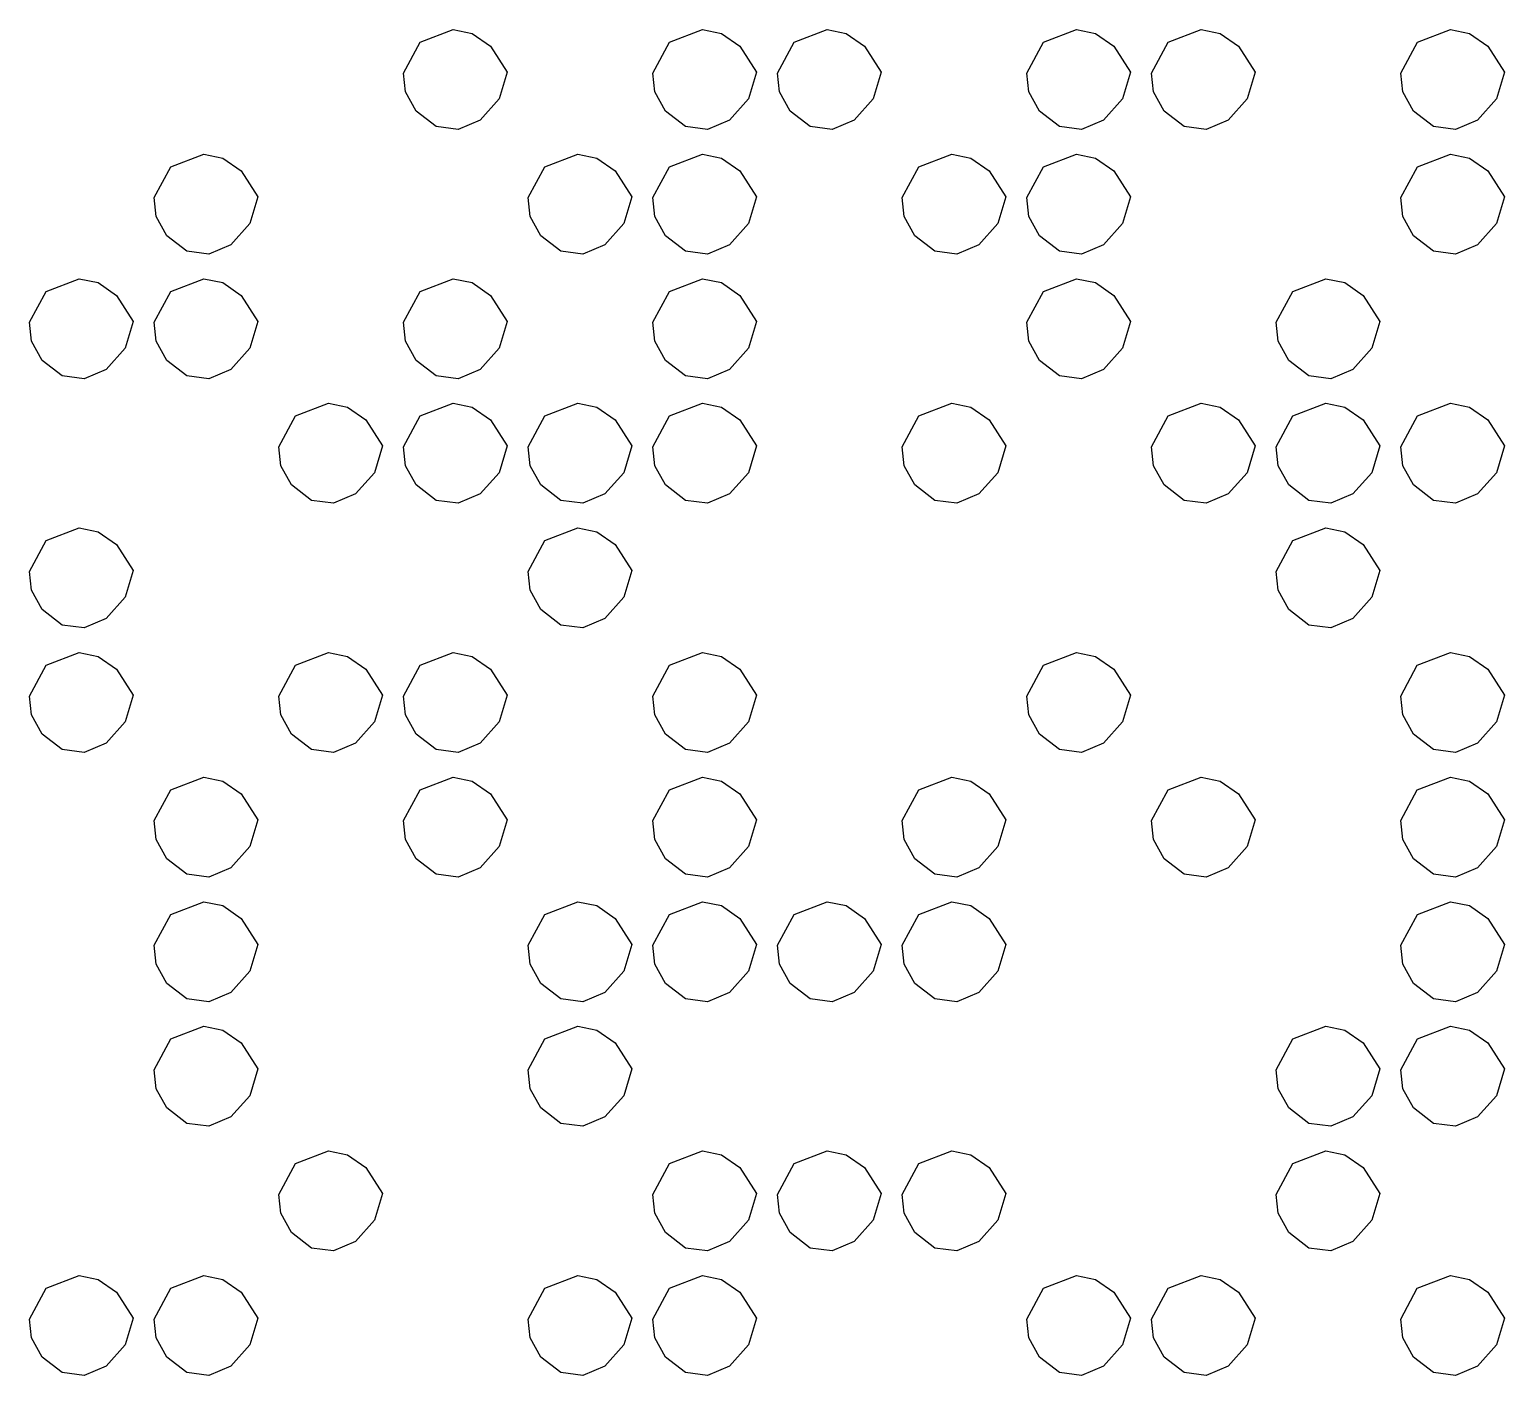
# Model space of a CAD drawing. Extents: x -13.9 to 69.6, y -29.8 to 53.7.
# Drawn here: x 11 to 37.71, y 29.25 to 53.64 of the extents above; entities that cross this region are included whole.
import ezdxf

# ---------------------------------------------------------------- set-up
doc = ezdxf.new("R2010")
doc.units = 0

msp = doc.modelspace()

# ---------------------------------------------------------------- linework, layer by layer
at = {"layer": 'Image'}
for p, q in [((18.072355, 53.413963), (18.67358, 53.643243)), ((18.67358, 53.643243), (19.015762, 53.571256)), ((19.015762, 53.571256), (19.34754, 53.34146)), ((22.587905, 53.413963), (23.18913, 53.643243)), ((23.18913, 53.643243), (23.531312, 53.571256)), ((23.531312, 53.571256), (23.86309, 53.34146)), ((24.845685, 53.413963), (25.44691, 53.643243)), ((25.44691, 53.643243), (25.789092, 53.571256)), ((25.789092, 53.571256), (26.12087, 53.34146)), ((29.361235, 53.413963), (29.96246, 53.643243)), ((29.96246, 53.643243), (30.304642, 53.571256)), ((30.304642, 53.571256), (30.63642, 53.34146)), ((31.619015, 53.413963), (32.22024, 53.643243)), ((32.22024, 53.643243), (32.562422, 53.571256)), ((32.562422, 53.571256), (32.8942, 53.34146)), ((36.134565, 53.413963), (36.73579, 53.643243)), ((36.73579, 53.643243), (37.077972, 53.571256)), ((37.077972, 53.571256), (37.40975, 53.34146)), ((17.772565, 52.853962), (18.072355, 53.413963)), ((19.34754, 53.34146), (19.650852, 52.869718)), ((22.288115, 52.853962), (22.587905, 53.413963)), ((23.86309, 53.34146), (24.166402, 52.869718)), ((24.545895, 52.853962), (24.845685, 53.413963)), ((26.12087, 53.34146), (26.424182, 52.869718)), ((29.061445, 52.853962), (29.361235, 53.413963)), ((30.63642, 53.34146), (30.939732, 52.869718)), ((31.319225, 52.853962), (31.619015, 53.413963)), ((32.8942, 53.34146), (33.197512, 52.869718)), ((35.834775, 52.853962), (36.134565, 53.413963)), ((37.40975, 53.34146), (37.713062, 52.869718)), ((17.807177, 52.512547), (17.772565, 52.853962)), ((19.650852, 52.869718), (19.507074, 52.385646)), ((22.322727, 52.512547), (22.288115, 52.853962)), ((24.166402, 52.869718), (24.022624, 52.385646)), ((24.580507, 52.512547), (24.545895, 52.853962)), ((26.424182, 52.869718), (26.280404, 52.385646)), ((29.096057, 52.512547), (29.061445, 52.853962)), ((30.939732, 52.869718), (30.795954, 52.385646)), ((31.353837, 52.512547), (31.319225, 52.853962)), ((33.197512, 52.869718), (33.053734, 52.385646)), ((35.869387, 52.512547), (35.834775, 52.853962)), ((37.713062, 52.869718), (37.569284, 52.385646)), ((18.00291, 52.16358), (17.807177, 52.512547)), ((19.507074, 52.385646), (19.159908, 52.000527)), ((22.51846, 52.16358), (22.322727, 52.512547)), ((24.022624, 52.385646), (23.675458, 52.000527)), ((24.77624, 52.16358), (24.580507, 52.512547)), ((26.280404, 52.385646), (25.933238, 52.000527)), ((29.29179, 52.16358), (29.096057, 52.512547)), ((30.795954, 52.385646), (30.448788, 52.000527)), ((31.54957, 52.16358), (31.353837, 52.512547)), ((33.053734, 52.385646), (32.706568, 52.000527)), ((36.06512, 52.16358), (35.869387, 52.512547)), ((37.569284, 52.385646), (37.222118, 52.000527)), ((18.002914, 52.163577), (18.00291, 52.16358)), ((18.365116, 51.883187), (18.002914, 52.163577)), ((22.518464, 52.163577), (22.51846, 52.16358)), ((22.880666, 51.883187), (22.518464, 52.163577)), ((24.776244, 52.163577), (24.77624, 52.16358)), ((25.138446, 51.883187), (24.776244, 52.163577)), ((29.291794, 52.163577), (29.29179, 52.16358)), ((29.653996, 51.883187), (29.291794, 52.163577)), ((31.549574, 52.163577), (31.54957, 52.16358)), ((31.911776, 51.883187), (31.549574, 52.163577)), ((36.065124, 52.163577), (36.06512, 52.16358)), ((36.427326, 51.883187), (36.065124, 52.163577)), ((18.765018, 51.830938), (18.365116, 51.883187)), ((19.159908, 52.000527), (18.765018, 51.830938)), ((23.280568, 51.830938), (22.880666, 51.883187)), ((23.675458, 52.000527), (23.280568, 51.830938)), ((25.538348, 51.830938), (25.138446, 51.883187)), ((25.933238, 52.000527), (25.538348, 51.830938)), ((30.053898, 51.830938), (29.653996, 51.883187)), ((30.448788, 52.000527), (30.053898, 51.830938)), ((32.311678, 51.830938), (31.911776, 51.883187)), ((32.706568, 52.000527), (32.311678, 51.830938)), ((36.827228, 51.830938), (36.427326, 51.883187)), ((37.222118, 52.000527), (36.827228, 51.830938)), ((13.556725, 51.156183), (14.15795, 51.385463)), ((14.15795, 51.385463), (14.500132, 51.313476)), ((14.500132, 51.313476), (14.83191, 51.08368)), ((20.330055, 51.156183), (20.93128, 51.385463)), ((20.93128, 51.385463), (21.273462, 51.313476)), ((21.273462, 51.313476), (21.60524, 51.08368)), ((22.587835, 51.156183), (23.18906, 51.385463)), ((23.18906, 51.385463), (23.531242, 51.313476)), ((23.531242, 51.313476), (23.86302, 51.08368)), ((27.103385, 51.156183), (27.70461, 51.385463)), ((27.70461, 51.385463), (28.046792, 51.313476)), ((28.046792, 51.313476), (28.37857, 51.08368)), ((29.361165, 51.156183), (29.96239, 51.385463)), ((29.96239, 51.385463), (30.304572, 51.313476)), ((30.304572, 51.313476), (30.63635, 51.08368)), ((36.134495, 51.156183), (36.73572, 51.385463)), ((36.73572, 51.385463), (37.077902, 51.313476)), ((37.077902, 51.313476), (37.40968, 51.08368)), ((13.256935, 50.596182), (13.556725, 51.156183)), ((14.83191, 51.08368), (15.135222, 50.611938)), ((20.030265, 50.596182), (20.330055, 51.156183)), ((21.60524, 51.08368), (21.908552, 50.611938)), ((22.288045, 50.596182), (22.587835, 51.156183)), ((23.86302, 51.08368), (24.166332, 50.611938)), ((26.803595, 50.596182), (27.103385, 51.156183)), ((28.37857, 51.08368), (28.681882, 50.611938)), ((29.061375, 50.596182), (29.361165, 51.156183)), ((30.63635, 51.08368), (30.939662, 50.611938)), ((35.834705, 50.596182), (36.134495, 51.156183)), ((37.40968, 51.08368), (37.712992, 50.611938)), ((13.291547, 50.254767), (13.256935, 50.596182)), ((15.135222, 50.611938), (14.991444, 50.127866)), ((20.064877, 50.254767), (20.030265, 50.596182)), ((21.908552, 50.611938), (21.764774, 50.127866)), ((22.322657, 50.254767), (22.288045, 50.596182)), ((24.166332, 50.611938), (24.022554, 50.127866)), ((26.838207, 50.254767), (26.803595, 50.596182)), ((28.681882, 50.611938), (28.538104, 50.127866)), ((29.095987, 50.254767), (29.061375, 50.596182)), ((30.939662, 50.611938), (30.795884, 50.127866)), ((35.869317, 50.254767), (35.834705, 50.596182)), ((37.712992, 50.611938), (37.569214, 50.127866)), ((13.48728, 49.9058), (13.291547, 50.254767)), ((20.26061, 49.9058), (20.064877, 50.254767)), ((22.51839, 49.9058), (22.322657, 50.254767)), ((27.03394, 49.9058), (26.838207, 50.254767)), ((29.29172, 49.9058), (29.095987, 50.254767)), ((36.06505, 49.9058), (35.869317, 50.254767)), ((14.991444, 50.127866), (14.644278, 49.742747)), ((21.764774, 50.127866), (21.417608, 49.742747)), ((24.022554, 50.127866), (23.675388, 49.742747)), ((28.538104, 50.127866), (28.190938, 49.742747)), ((30.795884, 50.127866), (30.448718, 49.742747)), ((37.569214, 50.127866), (37.222048, 49.742747)), ((13.487284, 49.905797), (13.48728, 49.9058)), ((13.849486, 49.625407), (13.487284, 49.905797)), ((14.644278, 49.742747), (14.249388, 49.573158)), ((20.260614, 49.905797), (20.26061, 49.9058)), ((20.622816, 49.625407), (20.260614, 49.905797)), ((21.417608, 49.742747), (21.022718, 49.573158)), ((22.518394, 49.905797), (22.51839, 49.9058)), ((22.880596, 49.625407), (22.518394, 49.905797)), ((23.675388, 49.742747), (23.280498, 49.573158)), ((27.033944, 49.905797), (27.03394, 49.9058)), ((27.396146, 49.625407), (27.033944, 49.905797)), ((28.190938, 49.742747), (27.796048, 49.573158)), ((29.291724, 49.905797), (29.29172, 49.9058)), ((29.653926, 49.625407), (29.291724, 49.905797)), ((30.448718, 49.742747), (30.053828, 49.573158)), ((36.065054, 49.905797), (36.06505, 49.9058)), ((36.427256, 49.625407), (36.065054, 49.905797)), ((37.222048, 49.742747), (36.827158, 49.573158)), ((14.249388, 49.573158), (13.849486, 49.625407)), ((21.022718, 49.573158), (20.622816, 49.625407)), ((23.280498, 49.573158), (22.880596, 49.625407)), ((27.796048, 49.573158), (27.396146, 49.625407)), ((30.053828, 49.573158), (29.653926, 49.625407)), ((36.827158, 49.573158), (36.427256, 49.625407)), ((10.999125, 48.338402), (11.298915, 48.898403)), ((11.298915, 48.898403), (11.90014, 49.127683)), ((11.90014, 49.127683), (12.242322, 49.055696)), ((12.242322, 49.055696), (12.5741, 48.8259)), ((13.256905, 48.338402), (13.556695, 48.898403)), ((13.556695, 48.898403), (14.15792, 49.127683)), ((14.15792, 49.127683), (14.500102, 49.055696)), ((14.500102, 49.055696), (14.83188, 48.8259)), ((17.772455, 48.338402), (18.072245, 48.898403)), ((18.072245, 48.898403), (18.67347, 49.127683)), ((18.67347, 49.127683), (19.015652, 49.055696)), ((19.015652, 49.055696), (19.34743, 48.8259)), ((22.288005, 48.338402), (22.587795, 48.898403)), ((22.587795, 48.898403), (23.18902, 49.127683)), ((23.18902, 49.127683), (23.531202, 49.055696)), ((23.531202, 49.055696), (23.86298, 48.8259)), ((29.061335, 48.338402), (29.361125, 48.898403)), ((29.361125, 48.898403), (29.96235, 49.127683)), ((29.96235, 49.127683), (30.304532, 49.055696)), ((30.304532, 49.055696), (30.63631, 48.8259)), ((33.576885, 48.338402), (33.876675, 48.898403)), ((33.876675, 48.898403), (34.4779, 49.127683)), ((34.4779, 49.127683), (34.820082, 49.055696)), ((34.820082, 49.055696), (35.15186, 48.8259)), ((12.5741, 48.8259), (12.877412, 48.354158)), ((14.83188, 48.8259), (15.135192, 48.354158)), ((19.34743, 48.8259), (19.650742, 48.354158)), ((23.86298, 48.8259), (24.166292, 48.354158)), ((30.63631, 48.8259), (30.939622, 48.354158)), ((35.15186, 48.8259), (35.455172, 48.354158)), ((12.877412, 48.354158), (12.733634, 47.870086)), ((15.135192, 48.354158), (14.991414, 47.870086)), ((19.650742, 48.354158), (19.506964, 47.870086)), ((24.166292, 48.354158), (24.022514, 47.870086)), ((30.939622, 48.354158), (30.795844, 47.870086)), ((35.455172, 48.354158), (35.311394, 47.870086)), ((11.033737, 47.996987), (10.999125, 48.338402)), ((13.291517, 47.996987), (13.256905, 48.338402)), ((17.807067, 47.996987), (17.772455, 48.338402)), ((22.322617, 47.996987), (22.288005, 48.338402)), ((29.095947, 47.996987), (29.061335, 48.338402)), ((33.611497, 47.996987), (33.576885, 48.338402)), ((11.22947, 47.64802), (11.033737, 47.996987)), ((12.733634, 47.870086), (12.386468, 47.484967)), ((13.48725, 47.64802), (13.291517, 47.996987)), ((14.991414, 47.870086), (14.644248, 47.484967)), ((18.0028, 47.64802), (17.807067, 47.996987)), ((19.506964, 47.870086), (19.159798, 47.484967)), ((22.51835, 47.64802), (22.322617, 47.996987)), ((24.022514, 47.870086), (23.675348, 47.484967)), ((29.29168, 47.64802), (29.095947, 47.996987)), ((30.795844, 47.870086), (30.448678, 47.484967)), ((33.80723, 47.64802), (33.611497, 47.996987)), ((35.311394, 47.870086), (34.964228, 47.484967)), ((11.229474, 47.648017), (11.22947, 47.64802)), ((11.591676, 47.367627), (11.229474, 47.648017)), ((13.487254, 47.648017), (13.48725, 47.64802)), ((13.849456, 47.367627), (13.487254, 47.648017)), ((18.002804, 47.648017), (18.0028, 47.64802)), ((18.365006, 47.367627), (18.002804, 47.648017)), ((22.518354, 47.648017), (22.51835, 47.64802)), ((22.880556, 47.367627), (22.518354, 47.648017)), ((29.291684, 47.648017), (29.29168, 47.64802)), ((29.653886, 47.367627), (29.291684, 47.648017)), ((33.807234, 47.648017), (33.80723, 47.64802)), ((34.169436, 47.367627), (33.807234, 47.648017)), ((11.991578, 47.315378), (11.591676, 47.367627)), ((12.386468, 47.484967), (11.991578, 47.315378)), ((14.249358, 47.315378), (13.849456, 47.367627)), ((14.644248, 47.484967), (14.249358, 47.315378)), ((18.764908, 47.315378), (18.365006, 47.367627)), ((19.159798, 47.484967), (18.764908, 47.315378)), ((23.280458, 47.315378), (22.880556, 47.367627)), ((23.675348, 47.484967), (23.280458, 47.315378)), ((30.053788, 47.315378), (29.653886, 47.367627)), ((30.448678, 47.484967), (30.053788, 47.315378)), ((34.569338, 47.315378), (34.169436, 47.367627)), ((34.964228, 47.484967), (34.569338, 47.315378)), ((15.814405, 46.640623), (16.41563, 46.869903)), ((16.41563, 46.869903), (16.757812, 46.797916)), ((16.757812, 46.797916), (17.08959, 46.56812)), ((18.072185, 46.640623), (18.67341, 46.869903)), ((18.67341, 46.869903), (19.015592, 46.797916)), ((19.015592, 46.797916), (19.34737, 46.56812)), ((20.329965, 46.640623), (20.93119, 46.869903)), ((20.93119, 46.869903), (21.273372, 46.797916)), ((21.273372, 46.797916), (21.60515, 46.56812)), ((22.587745, 46.640623), (23.18897, 46.869903)), ((23.18897, 46.869903), (23.531152, 46.797916)), ((23.531152, 46.797916), (23.86293, 46.56812)), ((27.103295, 46.640623), (27.70452, 46.869903)), ((27.70452, 46.869903), (28.046702, 46.797916)), ((28.046702, 46.797916), (28.37848, 46.56812)), ((31.618845, 46.640623), (32.22007, 46.869903)), ((32.22007, 46.869903), (32.562252, 46.797916)), ((32.562252, 46.797916), (32.89403, 46.56812)), ((33.876625, 46.640623), (34.47785, 46.869903)), ((34.47785, 46.869903), (34.820032, 46.797916)), ((34.820032, 46.797916), (35.15181, 46.56812)), ((36.134405, 46.640623), (36.73563, 46.869903)), ((36.73563, 46.869903), (37.077812, 46.797916)), ((37.077812, 46.797916), (37.40959, 46.56812)), ((15.514615, 46.080622), (15.814405, 46.640623)), ((17.08959, 46.56812), (17.392902, 46.096378)), ((17.772395, 46.080622), (18.072185, 46.640623)), ((19.34737, 46.56812), (19.650682, 46.096378)), ((20.030175, 46.080622), (20.329965, 46.640623)), ((21.60515, 46.56812), (21.908462, 46.096378)), ((22.287955, 46.080622), (22.587745, 46.640623)), ((23.86293, 46.56812), (24.166242, 46.096378)), ((26.803505, 46.080622), (27.103295, 46.640623)), ((28.37848, 46.56812), (28.681792, 46.096378)), ((31.319055, 46.080622), (31.618845, 46.640623)), ((32.89403, 46.56812), (33.197342, 46.096378)), ((33.576835, 46.080622), (33.876625, 46.640623)), ((35.15181, 46.56812), (35.455122, 46.096378)), ((35.834615, 46.080622), (36.134405, 46.640623)), ((37.40959, 46.56812), (37.712902, 46.096378)), ((15.549227, 45.739207), (15.514615, 46.080622)), ((17.392902, 46.096378), (17.249124, 45.612306)), ((17.807007, 45.739207), (17.772395, 46.080622)), ((19.650682, 46.096378), (19.506904, 45.612306)), ((20.064787, 45.739207), (20.030175, 46.080622)), ((21.908462, 46.096378), (21.764684, 45.612306)), ((22.322567, 45.739207), (22.287955, 46.080622)), ((24.166242, 46.096378), (24.022464, 45.612306)), ((26.838117, 45.739207), (26.803505, 46.080622)), ((28.681792, 46.096378), (28.538014, 45.612306)), ((31.353667, 45.739207), (31.319055, 46.080622)), ((33.197342, 46.096378), (33.053564, 45.612306)), ((33.611447, 45.739207), (33.576835, 46.080622)), ((35.455122, 46.096378), (35.311344, 45.612306)), ((35.869227, 45.739207), (35.834615, 46.080622)), ((37.712902, 46.096378), (37.569124, 45.612306)), ((15.74496, 45.39024), (15.549227, 45.739207)), ((18.00274, 45.39024), (17.807007, 45.739207)), ((20.26052, 45.39024), (20.064787, 45.739207)), ((22.5183, 45.39024), (22.322567, 45.739207)), ((27.03385, 45.39024), (26.838117, 45.739207)), ((31.5494, 45.39024), (31.353667, 45.739207)), ((33.80718, 45.39024), (33.611447, 45.739207)), ((36.06496, 45.39024), (35.869227, 45.739207)), ((17.249124, 45.612306), (16.901958, 45.227187)), ((19.506904, 45.612306), (19.159738, 45.227187)), ((21.764684, 45.612306), (21.417518, 45.227187)), ((24.022464, 45.612306), (23.675298, 45.227187)), ((28.538014, 45.612306), (28.190848, 45.227187)), ((33.053564, 45.612306), (32.706398, 45.227187)), ((35.311344, 45.612306), (34.964178, 45.227187)), ((37.569124, 45.612306), (37.221958, 45.227187)), ((15.744964, 45.390237), (15.74496, 45.39024)), ((16.107166, 45.109847), (15.744964, 45.390237)), ((16.901958, 45.227187), (16.507068, 45.057598)), ((18.002744, 45.390237), (18.00274, 45.39024)), ((18.364946, 45.109847), (18.002744, 45.390237)), ((19.159738, 45.227187), (18.764848, 45.057598)), ((20.260524, 45.390237), (20.26052, 45.39024)), ((20.622726, 45.109847), (20.260524, 45.390237)), ((21.417518, 45.227187), (21.022628, 45.057598)), ((22.518304, 45.390237), (22.5183, 45.39024)), ((22.880506, 45.109847), (22.518304, 45.390237)), ((23.675298, 45.227187), (23.280408, 45.057598)), ((27.033854, 45.390237), (27.03385, 45.39024)), ((27.396056, 45.109847), (27.033854, 45.390237)), ((28.190848, 45.227187), (27.795958, 45.057598)), ((31.549404, 45.390237), (31.5494, 45.39024)), ((31.911606, 45.109847), (31.549404, 45.390237)), ((32.706398, 45.227187), (32.311508, 45.057598)), ((33.807184, 45.390237), (33.80718, 45.39024)), ((34.169386, 45.109847), (33.807184, 45.390237)), ((34.964178, 45.227187), (34.569288, 45.057598)), ((36.064964, 45.390237), (36.06496, 45.39024)), ((36.427166, 45.109847), (36.064964, 45.390237)), ((37.221958, 45.227187), (36.827068, 45.057598)), ((16.507068, 45.057598), (16.107166, 45.109847)), ((18.764848, 45.057598), (18.364946, 45.109847)), ((21.022628, 45.057598), (20.622726, 45.109847)), ((23.280408, 45.057598), (22.880506, 45.109847)), ((27.795958, 45.057598), (27.396056, 45.109847)), ((32.311508, 45.057598), (31.911606, 45.109847)), ((34.569288, 45.057598), (34.169386, 45.109847)), ((36.827068, 45.057598), (36.427166, 45.109847)), ((10.999055, 43.822842), (11.298845, 44.382843)), ((11.298845, 44.382843), (11.90007, 44.612123)), ((11.90007, 44.612123), (12.242252, 44.540136)), ((12.242252, 44.540136), (12.57403, 44.31034)), ((20.030155, 43.822842), (20.329945, 44.382843)), ((20.329945, 44.382843), (20.93117, 44.612123)), ((20.93117, 44.612123), (21.273352, 44.540136)), ((21.273352, 44.540136), (21.60513, 44.31034)), ((33.576855, 43.822842), (33.876645, 44.382843)), ((33.876645, 44.382843), (34.47787, 44.612123)), ((34.47787, 44.612123), (34.820052, 44.540136)), ((34.820052, 44.540136), (35.15183, 44.31034)), ((12.57403, 44.31034), (12.877342, 43.838598)), ((21.60513, 44.31034), (21.908442, 43.838598)), ((35.15183, 44.31034), (35.455142, 43.838598)), ((11.033667, 43.481427), (10.999055, 43.822842)), ((12.877342, 43.838598), (12.733564, 43.354526)), ((20.064767, 43.481427), (20.030155, 43.822842)), ((21.908442, 43.838598), (21.764664, 43.354526)), ((33.611467, 43.481427), (33.576855, 43.822842)), ((35.455142, 43.838598), (35.311364, 43.354526)), ((11.2294, 43.13246), (11.033667, 43.481427)), ((12.733564, 43.354526), (12.386398, 42.969407)), ((20.2605, 43.13246), (20.064767, 43.481427)), ((21.764664, 43.354526), (21.417498, 42.969407)), ((33.8072, 43.13246), (33.611467, 43.481427)), ((35.311364, 43.354526), (34.964198, 42.969407)), ((11.229404, 43.132457), (11.2294, 43.13246)), ((11.591606, 42.852067), (11.229404, 43.132457)), ((20.260504, 43.132457), (20.2605, 43.13246)), ((20.622706, 42.852067), (20.260504, 43.132457)), ((33.807204, 43.132457), (33.8072, 43.13246)), ((34.169406, 42.852067), (33.807204, 43.132457)), ((11.991508, 42.799819), (11.591606, 42.852067)), ((12.386398, 42.969407), (11.991508, 42.799819)), ((21.022608, 42.799819), (20.622706, 42.852067)), ((21.417498, 42.969407), (21.022608, 42.799819)), ((34.569308, 42.799819), (34.169406, 42.852067)), ((34.964198, 42.969407), (34.569308, 42.799819)), ((11.298815, 42.125063), (11.90004, 42.354343)), ((11.90004, 42.354343), (12.242222, 42.282356)), ((12.242222, 42.282356), (12.574, 42.05256)), ((15.814365, 42.125063), (16.41559, 42.354343)), ((16.41559, 42.354343), (16.757772, 42.282356)), ((16.757772, 42.282356), (17.08955, 42.05256)), ((18.072145, 42.125063), (18.67337, 42.354343)), ((18.67337, 42.354343), (19.015552, 42.282356)), ((19.015552, 42.282356), (19.34733, 42.05256)), ((22.587695, 42.125063), (23.18892, 42.354343)), ((23.18892, 42.354343), (23.531102, 42.282356)), ((23.531102, 42.282356), (23.86288, 42.05256)), ((29.361025, 42.125063), (29.96225, 42.354343)), ((29.96225, 42.354343), (30.304432, 42.282356)), ((30.304432, 42.282356), (30.63621, 42.05256)), ((36.134355, 42.125063), (36.73558, 42.354343)), ((36.73558, 42.354343), (37.077762, 42.282356)), ((37.077762, 42.282356), (37.40954, 42.05256)), ((10.999025, 41.565062), (11.298815, 42.125063)), ((12.574, 42.05256), (12.877312, 41.580818)), ((15.514575, 41.565062), (15.814365, 42.125063)), ((17.08955, 42.05256), (17.392862, 41.580818)), ((17.772355, 41.565062), (18.072145, 42.125063)), ((19.34733, 42.05256), (19.650642, 41.580818)), ((22.287905, 41.565062), (22.587695, 42.125063)), ((23.86288, 42.05256), (24.166192, 41.580818)), ((29.061235, 41.565062), (29.361025, 42.125063)), ((30.63621, 42.05256), (30.939522, 41.580818)), ((35.834565, 41.565062), (36.134355, 42.125063)), ((37.40954, 42.05256), (37.712852, 41.580818)), ((11.033637, 41.223647), (10.999025, 41.565062)), ((12.877312, 41.580818), (12.733534, 41.096746)), ((15.549187, 41.223647), (15.514575, 41.565062)), ((17.392862, 41.580818), (17.249084, 41.096746)), ((17.806967, 41.223647), (17.772355, 41.565062)), ((19.650642, 41.580818), (19.506864, 41.096746)), ((22.322517, 41.223647), (22.287905, 41.565062)), ((24.166192, 41.580818), (24.022414, 41.096746)), ((29.095847, 41.223647), (29.061235, 41.565062)), ((30.939522, 41.580818), (30.795744, 41.096746)), ((35.869177, 41.223647), (35.834565, 41.565062)), ((37.712852, 41.580818), (37.569074, 41.096746)), ((11.22937, 40.87468), (11.033637, 41.223647)), ((15.74492, 40.87468), (15.549187, 41.223647)), ((18.0027, 40.87468), (17.806967, 41.223647)), ((22.51825, 40.87468), (22.322517, 41.223647)), ((29.29158, 40.87468), (29.095847, 41.223647)), ((36.06491, 40.87468), (35.869177, 41.223647)), ((11.229374, 40.874677), (11.22937, 40.87468)), ((11.591576, 40.594287), (11.229374, 40.874677)), ((12.733534, 41.096746), (12.386368, 40.711627)), ((15.744924, 40.874677), (15.74492, 40.87468)), ((16.107126, 40.594287), (15.744924, 40.874677)), ((17.249084, 41.096746), (16.901918, 40.711627)), ((18.002704, 40.874677), (18.0027, 40.87468)), ((18.364906, 40.594287), (18.002704, 40.874677)), ((19.506864, 41.096746), (19.159698, 40.711627)), ((22.518254, 40.874677), (22.51825, 40.87468)), ((22.880456, 40.594287), (22.518254, 40.874677)), ((24.022414, 41.096746), (23.675248, 40.711627)), ((29.291584, 40.874677), (29.29158, 40.87468)), ((29.653786, 40.594287), (29.291584, 40.874677)), ((30.795744, 41.096746), (30.448578, 40.711627)), ((36.064914, 40.874677), (36.06491, 40.87468)), ((36.427116, 40.594287), (36.064914, 40.874677)), ((37.569074, 41.096746), (37.221908, 40.711627)), ((12.386368, 40.711627), (11.991478, 40.542039)), ((16.901918, 40.711627), (16.507028, 40.542039)), ((19.159698, 40.711627), (18.764808, 40.542039)), ((23.675248, 40.711627), (23.280358, 40.542039)), ((30.448578, 40.711627), (30.053688, 40.542039)), ((37.221908, 40.711627), (36.827018, 40.542039)), ((11.991478, 40.542039), (11.591576, 40.594287)), ((16.507028, 40.542039), (16.107126, 40.594287)), ((18.764808, 40.542039), (18.364906, 40.594287)), ((23.280358, 40.542039), (22.880456, 40.594287)), ((30.053688, 40.542039), (29.653786, 40.594287)), ((36.827018, 40.542039), (36.427116, 40.594287)), ((13.556556, 39.867283), (14.15778, 40.096563)), ((14.15778, 40.096563), (14.499962, 40.024576)), ((18.072106, 39.867283), (18.67333, 40.096563)), ((18.67333, 40.096563), (19.015512, 40.024576)), ((22.587656, 39.867283), (23.18888, 40.096563)), ((23.18888, 40.096563), (23.531062, 40.024576)), ((27.103206, 39.867283), (27.70443, 40.096563)), ((27.70443, 40.096563), (28.046612, 40.024576)), ((31.618756, 39.867283), (32.21998, 40.096563)), ((32.21998, 40.096563), (32.562162, 40.024576)), ((36.134306, 39.867283), (36.73553, 40.096563)), ((36.73553, 40.096563), (37.077712, 40.024576)), ((13.256765, 39.307282), (13.556556, 39.867283)), ((14.499962, 40.024576), (14.83174, 39.79478)), ((17.772315, 39.307282), (18.072106, 39.867283)), ((19.015512, 40.024576), (19.34729, 39.79478)), ((22.287865, 39.307282), (22.587656, 39.867283)), ((23.531062, 40.024576), (23.86284, 39.79478)), ((26.803415, 39.307282), (27.103206, 39.867283)), ((28.046612, 40.024576), (28.37839, 39.79478)), ((31.318965, 39.307282), (31.618756, 39.867283)), ((32.562162, 40.024576), (32.89394, 39.79478)), ((35.834515, 39.307282), (36.134306, 39.867283)), ((37.077712, 40.024576), (37.40949, 39.79478)), ((14.83174, 39.79478), (15.135052, 39.323038)), ((19.34729, 39.79478), (19.650602, 39.323038)), ((23.86284, 39.79478), (24.166152, 39.323038)), ((28.37839, 39.79478), (28.681702, 39.323038)), ((32.89394, 39.79478), (33.197252, 39.323038)), ((37.40949, 39.79478), (37.712802, 39.323038)), ((13.291377, 38.965867), (13.256765, 39.307282)), ((15.135052, 39.323038), (14.991274, 38.838966)), ((17.806927, 38.965867), (17.772315, 39.307282)), ((19.650602, 39.323038), (19.506824, 38.838966)), ((22.322477, 38.965867), (22.287865, 39.307282)), ((24.166152, 39.323038), (24.022374, 38.838966)), ((26.838027, 38.965867), (26.803415, 39.307282)), ((28.681702, 39.323038), (28.537924, 38.838966)), ((31.353577, 38.965867), (31.318965, 39.307282)), ((33.197252, 39.323038), (33.053474, 38.838966)), ((35.869127, 38.965867), (35.834515, 39.307282)), ((37.712802, 39.323038), (37.569024, 38.838966)), ((13.48711, 38.6169), (13.291377, 38.965867)), ((14.991274, 38.838966), (14.644108, 38.453847)), ((18.00266, 38.6169), (17.806927, 38.965867)), ((19.506824, 38.838966), (19.159658, 38.453847)), ((22.51821, 38.6169), (22.322477, 38.965867)), ((24.022374, 38.838966), (23.675208, 38.453847)), ((27.03376, 38.6169), (26.838027, 38.965867)), ((28.537924, 38.838966), (28.190758, 38.453847)), ((31.54931, 38.6169), (31.353577, 38.965867)), ((33.053474, 38.838966), (32.706308, 38.453847)), ((36.06486, 38.6169), (35.869127, 38.965867)), ((37.569024, 38.838966), (37.221858, 38.453847)), ((13.487114, 38.616897), (13.48711, 38.6169)), ((13.849316, 38.336507), (13.487114, 38.616897)), ((18.002664, 38.616897), (18.00266, 38.6169)), ((18.364866, 38.336507), (18.002664, 38.616897)), ((22.518214, 38.616897), (22.51821, 38.6169)), ((22.880416, 38.336507), (22.518214, 38.616897)), ((27.033764, 38.616897), (27.03376, 38.6169)), ((27.395966, 38.336507), (27.033764, 38.616897)), ((31.549314, 38.616897), (31.54931, 38.6169)), ((31.911516, 38.336507), (31.549314, 38.616897)), ((36.064864, 38.616897), (36.06486, 38.6169)), ((36.427066, 38.336507), (36.064864, 38.616897)), ((14.249218, 38.284259), (13.849316, 38.336507)), ((14.644108, 38.453847), (14.249218, 38.284259)), ((18.764768, 38.284259), (18.364866, 38.336507)), ((19.159658, 38.453847), (18.764768, 38.284259)), ((23.280318, 38.284259), (22.880416, 38.336507)), ((23.675208, 38.453847), (23.280318, 38.284259)), ((27.795869, 38.284259), (27.395966, 38.336507)), ((28.190758, 38.453847), (27.795869, 38.284259)), ((32.311418, 38.284259), (31.911516, 38.336507)), ((32.706308, 38.453847), (32.311418, 38.284259)), ((36.826968, 38.284259), (36.427066, 38.336507)), ((37.221858, 38.453847), (36.826968, 38.284259)), ((13.556715, 37.609523), (14.15794, 37.838803)), ((14.15794, 37.838803), (14.500122, 37.766816)), ((14.500122, 37.766816), (14.8319, 37.53702)), ((20.330045, 37.609523), (20.93127, 37.838803)), ((20.93127, 37.838803), (21.273452, 37.766816)), ((21.273452, 37.766816), (21.60523, 37.53702)), ((22.587825, 37.609523), (23.18905, 37.838803)), ((23.18905, 37.838803), (23.531232, 37.766816)), ((23.531232, 37.766816), (23.86301, 37.53702)), ((24.845605, 37.609523), (25.44683, 37.838803)), ((25.44683, 37.838803), (25.789012, 37.766816)), ((25.789012, 37.766816), (26.12079, 37.53702)), ((27.103385, 37.609523), (27.70461, 37.838803)), ((27.70461, 37.838803), (28.046792, 37.766816)), ((28.046792, 37.766816), (28.37857, 37.53702)), ((36.134485, 37.609523), (36.73571, 37.838803)), ((36.73571, 37.838803), (37.077892, 37.766816)), ((37.077892, 37.766816), (37.40967, 37.53702)), ((13.256925, 37.049522), (13.556715, 37.609523)), ((14.8319, 37.53702), (15.135212, 37.065278)), ((20.030255, 37.049522), (20.330045, 37.609523)), ((21.60523, 37.53702), (21.908542, 37.065278)), ((22.288035, 37.049522), (22.587825, 37.609523)), ((23.86301, 37.53702), (24.166322, 37.065278)), ((24.545815, 37.049522), (24.845605, 37.609523)), ((26.12079, 37.53702), (26.424102, 37.065278)), ((26.803595, 37.049522), (27.103385, 37.609523)), ((28.37857, 37.53702), (28.681882, 37.065278)), ((35.834695, 37.049522), (36.134485, 37.609523)), ((37.40967, 37.53702), (37.712982, 37.065278)), ((13.291537, 36.708107), (13.256925, 37.049522)), ((15.135212, 37.065278), (14.991434, 36.581206)), ((20.064867, 36.708107), (20.030255, 37.049522)), ((21.908542, 37.065278), (21.764764, 36.581206)), ((22.322647, 36.708107), (22.288035, 37.049522)), ((24.166322, 37.065278), (24.022544, 36.581206)), ((24.580427, 36.708107), (24.545815, 37.049522)), ((26.424102, 37.065278), (26.280324, 36.581206)), ((26.838207, 36.708107), (26.803595, 37.049522)), ((28.681882, 37.065278), (28.538104, 36.581206)), ((35.869307, 36.708107), (35.834695, 37.049522)), ((37.712982, 37.065278), (37.569204, 36.581206)), ((13.48727, 36.35914), (13.291537, 36.708107)), ((20.2606, 36.35914), (20.064867, 36.708107)), ((22.51838, 36.35914), (22.322647, 36.708107)), ((24.77616, 36.35914), (24.580427, 36.708107)), ((27.03394, 36.35914), (26.838207, 36.708107)), ((36.06504, 36.35914), (35.869307, 36.708107)), ((13.487274, 36.359137), (13.48727, 36.35914)), ((13.849476, 36.078747), (13.487274, 36.359137)), ((14.991434, 36.581206), (14.644268, 36.196087)), ((20.260604, 36.359137), (20.2606, 36.35914)), ((20.622806, 36.078747), (20.260604, 36.359137)), ((21.764764, 36.581206), (21.417598, 36.196087)), ((22.518384, 36.359137), (22.51838, 36.35914)), ((22.880586, 36.078747), (22.518384, 36.359137)), ((24.022544, 36.581206), (23.675378, 36.196087)), ((24.776164, 36.359137), (24.77616, 36.35914)), ((25.138366, 36.078747), (24.776164, 36.359137)), ((26.280324, 36.581206), (25.933158, 36.196087)), ((27.033944, 36.359137), (27.03394, 36.35914)), ((27.396146, 36.078747), (27.033944, 36.359137)), ((28.538104, 36.581206), (28.190938, 36.196087)), ((36.065044, 36.359137), (36.06504, 36.35914)), ((36.427246, 36.078747), (36.065044, 36.359137)), ((37.569204, 36.581206), (37.222038, 36.196087)), ((14.249378, 36.026499), (13.849476, 36.078747)), ((14.644268, 36.196087), (14.249378, 36.026499)), ((21.022708, 36.026499), (20.622806, 36.078747)), ((21.417598, 36.196087), (21.022708, 36.026499)), ((23.280488, 36.026499), (22.880586, 36.078747)), ((23.675378, 36.196087), (23.280488, 36.026499)), ((25.538268, 36.026499), (25.138366, 36.078747)), ((25.933158, 36.196087), (25.538268, 36.026499)), ((27.796048, 36.026499), (27.396146, 36.078747)), ((28.190938, 36.196087), (27.796048, 36.026499)), ((36.827148, 36.026499), (36.427246, 36.078747)), ((37.222038, 36.196087), (36.827148, 36.026499)), ((13.556626, 35.351743), (14.15785, 35.581023)), ((14.15785, 35.581023), (14.500032, 35.509036)), ((20.329956, 35.351743), (20.93118, 35.581023)), ((20.93118, 35.581023), (21.273362, 35.509036)), ((33.876655, 35.351743), (34.47788, 35.581023)), ((34.47788, 35.581023), (34.820062, 35.509036)), ((36.134435, 35.351743), (36.73566, 35.581023)), ((36.73566, 35.581023), (37.077842, 35.509036)), ((13.256835, 34.791742), (13.556626, 35.351743)), ((14.500032, 35.509036), (14.83181, 35.27924)), ((14.83181, 35.27924), (15.135122, 34.807498)), ((20.030165, 34.791742), (20.329956, 35.351743)), ((21.273362, 35.509036), (21.60514, 35.27924)), ((21.60514, 35.27924), (21.908452, 34.807498)), ((33.576865, 34.791742), (33.876655, 35.351743)), ((34.820062, 35.509036), (35.15184, 35.27924)), ((35.15184, 35.27924), (35.455152, 34.807498)), ((35.834645, 34.791742), (36.134435, 35.351743)), ((37.077842, 35.509036), (37.40962, 35.27924)), ((37.40962, 35.27924), (37.712932, 34.807498)), ((13.291447, 34.450327), (13.256835, 34.791742)), ((15.135122, 34.807498), (14.991344, 34.323426)), ((20.064777, 34.450327), (20.030165, 34.791742)), ((21.908452, 34.807498), (21.764674, 34.323426)), ((33.611477, 34.450327), (33.576865, 34.791742)), ((35.455152, 34.807498), (35.311374, 34.323426)), ((35.869257, 34.450327), (35.834645, 34.791742)), ((37.712932, 34.807498), (37.569154, 34.323426)), ((13.48718, 34.10136), (13.291447, 34.450327)), ((14.991344, 34.323426), (14.644178, 33.938307)), ((20.26051, 34.10136), (20.064777, 34.450327)), ((21.764674, 34.323426), (21.417508, 33.938307)), ((33.80721, 34.10136), (33.611477, 34.450327)), ((35.311374, 34.323426), (34.964208, 33.938307)), ((36.06499, 34.10136), (35.869257, 34.450327)), ((37.569154, 34.323426), (37.221988, 33.938307)), ((13.487184, 34.101357), (13.48718, 34.10136)), ((13.849386, 33.820967), (13.487184, 34.101357)), ((14.644178, 33.938307), (14.249288, 33.768719)), ((20.260514, 34.101357), (20.26051, 34.10136)), ((20.622716, 33.820967), (20.260514, 34.101357)), ((21.417508, 33.938307), (21.022618, 33.768719)), ((33.807214, 34.101357), (33.80721, 34.10136)), ((34.169416, 33.820967), (33.807214, 34.101357)), ((34.964208, 33.938307), (34.569318, 33.768719)), ((36.064994, 34.101357), (36.06499, 34.10136)), ((36.427196, 33.820967), (36.064994, 34.101357)), ((37.221988, 33.938307), (36.827098, 33.768719)), ((14.249288, 33.768719), (13.849386, 33.820967)), ((21.022618, 33.768719), (20.622716, 33.820967)), ((34.569318, 33.768719), (34.169416, 33.820967)), ((36.827098, 33.768719), (36.427196, 33.820967)), ((15.814415, 33.093963), (16.41564, 33.323243)), ((16.41564, 33.323243), (16.757822, 33.251256)), ((16.757822, 33.251256), (17.0896, 33.02146)), ((22.587745, 33.093963), (23.18897, 33.323243)), ((23.18897, 33.323243), (23.531152, 33.251256)), ((23.531152, 33.251256), (23.86293, 33.02146)), ((24.845525, 33.093963), (25.44675, 33.323243)), ((25.44675, 33.323243), (25.788932, 33.251256)), ((25.788932, 33.251256), (26.12071, 33.02146)), ((27.103305, 33.093963), (27.70453, 33.323243)), ((27.70453, 33.323243), (28.046712, 33.251256)), ((28.046712, 33.251256), (28.37849, 33.02146)), ((33.876635, 33.093963), (34.47786, 33.323243)), ((34.47786, 33.323243), (34.820042, 33.251256)), ((34.820042, 33.251256), (35.15182, 33.02146)), ((15.514625, 32.533962), (15.814415, 33.093963)), ((17.0896, 33.02146), (17.392912, 32.549718)), ((22.287955, 32.533962), (22.587745, 33.093963)), ((23.86293, 33.02146), (24.166242, 32.549718)), ((24.545735, 32.533962), (24.845525, 33.093963)), ((26.12071, 33.02146), (26.424022, 32.549718)), ((26.803515, 32.533962), (27.103305, 33.093963)), ((28.37849, 33.02146), (28.681802, 32.549718)), ((33.576845, 32.533962), (33.876635, 33.093963)), ((35.15182, 33.02146), (35.455132, 32.549718)), ((15.549237, 32.192547), (15.514625, 32.533962)), ((17.392912, 32.549718), (17.249134, 32.065646)), ((22.322567, 32.192547), (22.287955, 32.533962)), ((24.166242, 32.549718), (24.022464, 32.065646)), ((24.580347, 32.192547), (24.545735, 32.533962)), ((26.424022, 32.549718), (26.280244, 32.065646)), ((26.838127, 32.192547), (26.803515, 32.533962)), ((28.681802, 32.549718), (28.538024, 32.065646)), ((33.611457, 32.192547), (33.576845, 32.533962)), ((35.455132, 32.549718), (35.311354, 32.065646)), ((15.74497, 31.84358), (15.549237, 32.192547)), ((17.249134, 32.065646), (16.901968, 31.680527)), ((22.5183, 31.84358), (22.322567, 32.192547)), ((24.022464, 32.065646), (23.675298, 31.680527)), ((24.77608, 31.84358), (24.580347, 32.192547)), ((26.280244, 32.065646), (25.933078, 31.680527)), ((27.03386, 31.84358), (26.838127, 32.192547)), ((28.538024, 32.065646), (28.190858, 31.680527)), ((33.80719, 31.84358), (33.611457, 32.192547)), ((35.311354, 32.065646), (34.964188, 31.680527)), ((15.744974, 31.843577), (15.74497, 31.84358)), ((16.107176, 31.563187), (15.744974, 31.843577)), ((22.518304, 31.843577), (22.5183, 31.84358)), ((22.880506, 31.563187), (22.518304, 31.843577)), ((24.776084, 31.843577), (24.77608, 31.84358)), ((25.138286, 31.563187), (24.776084, 31.843577)), ((27.033864, 31.843577), (27.03386, 31.84358)), ((27.396066, 31.563187), (27.033864, 31.843577)), ((33.807194, 31.843577), (33.80719, 31.84358)), ((34.169396, 31.563187), (33.807194, 31.843577)), ((16.507078, 31.510939), (16.107176, 31.563187)), ((16.901968, 31.680527), (16.507078, 31.510939)), ((23.280408, 31.510939), (22.880506, 31.563187)), ((23.675298, 31.680527), (23.280408, 31.510939)), ((25.538188, 31.510939), (25.138286, 31.563187)), ((25.933078, 31.680527), (25.538188, 31.510939)), ((27.795968, 31.510939), (27.396066, 31.563187)), ((28.190858, 31.680527), (27.795968, 31.510939)), ((34.569298, 31.510939), (34.169396, 31.563187)), ((34.964188, 31.680527), (34.569298, 31.510939)), ((11.298806, 30.836183), (11.90003, 31.065463)), ((11.90003, 31.065463), (12.242212, 30.993476)), ((12.242212, 30.993476), (12.57399, 30.76368)), ((13.556586, 30.836183), (14.15781, 31.065463)), ((14.15781, 31.065463), (14.499992, 30.993476)), ((14.499992, 30.993476), (14.83177, 30.76368)), ((20.329915, 30.836183), (20.93114, 31.065463)), ((20.93114, 31.065463), (21.273322, 30.993476)), ((21.273322, 30.993476), (21.6051, 30.76368)), ((22.587695, 30.836183), (23.18892, 31.065463)), ((23.18892, 31.065463), (23.531102, 30.993476)), ((23.531102, 30.993476), (23.86288, 30.76368)), ((29.361025, 30.836183), (29.96225, 31.065463)), ((29.96225, 31.065463), (30.304432, 30.993476)), ((30.304432, 30.993476), (30.63621, 30.76368)), ((31.618805, 30.836183), (32.22003, 31.065463)), ((32.22003, 31.065463), (32.562212, 30.993476)), ((32.562212, 30.993476), (32.89399, 30.76368)), ((36.134355, 30.836183), (36.73558, 31.065463)), ((36.73558, 31.065463), (37.077762, 30.993476)), ((37.077762, 30.993476), (37.40954, 30.76368)), ((10.999015, 30.276182), (11.298806, 30.836183)), ((12.57399, 30.76368), (12.877302, 30.291938)), ((13.256795, 30.276182), (13.556586, 30.836183)), ((14.83177, 30.76368), (15.135082, 30.291938)), ((20.030125, 30.276182), (20.329915, 30.836183)), ((21.6051, 30.76368), (21.908412, 30.291938)), ((22.287905, 30.276182), (22.587695, 30.836183)), ((23.86288, 30.76368), (24.166192, 30.291938)), ((29.061235, 30.276182), (29.361025, 30.836183)), ((30.63621, 30.76368), (30.939522, 30.291938)), ((31.319015, 30.276182), (31.618805, 30.836183)), ((32.89399, 30.76368), (33.197302, 30.291938)), ((35.834565, 30.276182), (36.134355, 30.836183)), ((37.40954, 30.76368), (37.712852, 30.291938)), ((11.033627, 29.934767), (10.999015, 30.276182)), ((12.877302, 30.291938), (12.733524, 29.807866)), ((13.291407, 29.934767), (13.256795, 30.276182)), ((15.135082, 30.291938), (14.991304, 29.807866)), ((20.064737, 29.934767), (20.030125, 30.276182)), ((21.908412, 30.291938), (21.764634, 29.807866)), ((22.322517, 29.934767), (22.287905, 30.276182)), ((24.166192, 30.291938), (24.022414, 29.807866)), ((29.095847, 29.934767), (29.061235, 30.276182)), ((30.939522, 30.291938), (30.795744, 29.807866)), ((31.353627, 29.934767), (31.319015, 30.276182)), ((33.197302, 30.291938), (33.053524, 29.807866)), ((35.869177, 29.934767), (35.834565, 30.276182)), ((37.712852, 30.291938), (37.569074, 29.807866)), ((11.22936, 29.5858), (11.033627, 29.934767)), ((13.48714, 29.5858), (13.291407, 29.934767)), ((20.26047, 29.5858), (20.064737, 29.934767)), ((22.51825, 29.5858), (22.322517, 29.934767)), ((29.29158, 29.5858), (29.095847, 29.934767)), ((31.54936, 29.5858), (31.353627, 29.934767)), ((36.06491, 29.5858), (35.869177, 29.934767)), ((12.733524, 29.807866), (12.386358, 29.422746)), ((14.991304, 29.807866), (14.644138, 29.422746)), ((21.764634, 29.807866), (21.417468, 29.422746)), ((24.022414, 29.807866), (23.675248, 29.422746)), ((30.795744, 29.807866), (30.448578, 29.422746)), ((33.053524, 29.807866), (32.706358, 29.422746)), ((37.569074, 29.807866), (37.221908, 29.422746)), ((11.229364, 29.585797), (11.22936, 29.5858)), ((11.591566, 29.305407), (11.229364, 29.585797)), ((12.386358, 29.422746), (11.991468, 29.253158)), ((13.487144, 29.585797), (13.48714, 29.5858)), ((13.849346, 29.305407), (13.487144, 29.585797)), ((14.644138, 29.422746), (14.249248, 29.253158)), ((20.260474, 29.585797), (20.26047, 29.5858)), ((20.622676, 29.305407), (20.260474, 29.585797)), ((21.417468, 29.422746), (21.022578, 29.253158)), ((22.518254, 29.585797), (22.51825, 29.5858)), ((22.880456, 29.305407), (22.518254, 29.585797)), ((23.675248, 29.422746), (23.280358, 29.253158)), ((29.291584, 29.585797), (29.29158, 29.5858)), ((29.653786, 29.305407), (29.291584, 29.585797)), ((30.448578, 29.422746), (30.053688, 29.253158)), ((31.549364, 29.585797), (31.54936, 29.5858)), ((31.911566, 29.305407), (31.549364, 29.585797)), ((32.706358, 29.422746), (32.311468, 29.253158)), ((36.064914, 29.585797), (36.06491, 29.5858)), ((36.427116, 29.305407), (36.064914, 29.585797)), ((37.221908, 29.422746), (36.827018, 29.253158)), ((11.991468, 29.253158), (11.591566, 29.305407)), ((14.249248, 29.253158), (13.849346, 29.305407)), ((21.022578, 29.253158), (20.622676, 29.305407)), ((23.280358, 29.253158), (22.880456, 29.305407)), ((30.053688, 29.253158), (29.653786, 29.305407)), ((32.311468, 29.253158), (31.911566, 29.305407)), ((36.827018, 29.253158), (36.427116, 29.305407))]:
    msp.add_line(p, q, dxfattribs=at)

doc.saveas('drawing.dxf')
